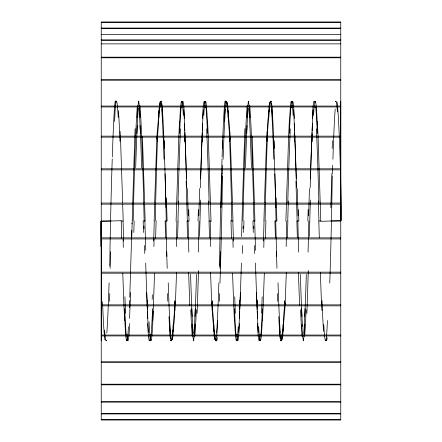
<?xml version="1.0" encoding="UTF-8"?>
<svg xmlns="http://www.w3.org/2000/svg" width="442" height="442" viewBox="0 0 442 442"><rect width="100%" height="100%" fill="white"/><g stroke="black" fill="none" stroke-linecap="round" stroke-linejoin="round"><path stroke-width="0.66" d="M101.235 340.765L101.235 221L111.213 221M330.787 221L340.765 221L340.765 101.235M133.832 232.453L134.164 221M154.136 221L154.628 204.165M154.667 202.884L156.855 136.926M155.617 238.238L156.131 220.707M176.082 221.293L178.811 136.954M177.585 237.829L178.076 221M198.049 221L198.386 209.547M243.614 232.453L243.951 221M263.924 221L264.415 204.165M264.454 202.884L266.642 136.926M265.404 238.238L265.918 220.707M285.869 221.293L288.598 136.954M287.372 237.829L287.864 221M307.836 221L308.168 209.547M154.545 273.25L153.402 305.046M176.518 272.648L175.358 305.074M264.333 273.25L263.189 305.046M286.305 272.648L285.145 305.074M153.38 305.687L152.7 320.422M178.839 136.313L179.513 121.583M263.167 305.687L262.487 320.422M288.62 136.313L289.3 121.583M101.235 221.293L121.191 220.707L121.705 238.238M340.765 220.707L320.809 221.293L318.085 136.954M101.235 22.194L340.765 22.194M101.235 28.05L340.765 28.05M101.235 28.332L340.765 28.332M101.235 34.515L340.765 34.515M101.235 39.857L340.765 39.857M101.235 40.321L340.765 40.321M101.235 43.874L340.765 43.874M101.235 57.173L340.765 57.173M101.235 57.797L340.765 57.797M101.235 79.466L340.765 79.466M101.235 80.24L340.765 80.24M101.235 106.063L340.765 106.063M101.235 106.953L340.765 106.953M101.235 136.147L340.765 136.147M101.235 137.136L340.765 137.136M101.235 168.811L340.765 168.811M101.235 169.861L340.765 169.861M101.235 203.06L340.765 203.06M101.235 204.143L340.765 204.143M121.196 221L123.185 221L122.694 204.171M211.016 221L209.027 221L209.519 237.835M230.984 221L232.973 221L232.481 204.171M320.804 221L318.815 221L319.306 237.835M101.235 237.857L340.765 237.857M101.235 238.94L340.765 238.94M101.235 272.139L340.765 272.139M101.235 273.189L340.765 273.189M101.235 304.864L340.765 304.864M101.235 305.853L340.765 305.853M101.235 335.047L340.765 335.047M101.235 335.937L340.765 335.937M101.235 361.76L340.765 361.76M101.235 362.534L340.765 362.534M101.235 384.203L340.765 384.203M101.235 384.827L340.765 384.827M101.235 401.679L340.765 401.679M101.235 402.143L340.765 402.143M101.235 413.668L340.765 413.668M101.235 413.95L340.765 413.95M101.235 419.806L340.765 419.806M317.378 121.578L318.058 136.313M234.409 320.417L233.73 305.687M207.591 121.578L208.27 136.313M124.622 320.417L123.942 305.687M321.533 305.074L320.373 272.653M230.254 136.926L232.442 202.889M233.702 305.046L232.564 273.255M208.298 136.954L211.022 221.293M211.746 305.074L210.585 272.653M120.467 136.926L122.655 202.889M123.915 305.046L122.777 273.25M299.593 305.483L298.416 272.609M252.194 136.517L254.404 202.955M189.806 305.483L188.629 272.609M142.407 136.517L144.617 202.955M298.51 209.547L298.847 221L296.858 221L297.35 237.813M276.211 197.917L276.361 203.071M276.394 204.221L276.885 221L274.902 221L275.394 237.779M254.437 204.193L254.929 221L252.94 221L253.277 232.453M230.978 220.707L231.492 238.244M188.723 209.547L189.06 221L187.071 221L187.563 237.813M166.424 197.917L166.573 203.071M166.606 204.221L167.098 221L165.115 221L165.606 237.779M144.65 204.193L145.142 221L143.153 221L143.49 232.453M104.931 339.887A119.87 2.867 89 0 1 102.527 301.748M100.925 246.592A119.87 2.867 89 0 1 100.439 221.425M337.069 102.113A119.87 2.867 89 0 1 341.561 220.575M315.698 106.411A119.87 3.011 89.1 0 1 317.279 133.434M315.312 101.312A119.87 3.481 89.9 0 1 315.665 102.345M312.279 118.489A119.87 3.492 -89.9 0 1 314.245 101.317M314.306 101.411A119.87 3.492 -89.9 0 1 314.472 101.881M315.096 106.157A119.87 3.492 -89.9 0 1 315.24 107.765M312.229 141.794A119.87 2.431 -88.8 0 1 312.533 134.285M310.173 187.85A119.87 2.066 -88.6 0 1 312.472 123.561M310.361 200.027A119.87 0.613 -88.4 0 1 309.317 236.558M308.289 270.548A119.87 0.613 -88.4 0 1 306.897 313.306M306.312 274.327A119.87 2.613 -88.9 0 1 303.715 333.594M303.671 340.776A119.87 3.387 89.6 0 1 301.842 324.389M301.947 316.549A119.87 2.685 88.9 0 1 301.582 308.544M302.063 336.207A119.87 2.354 88.8 0 1 300.554 309.765M298.621 252.128A119.87 2.354 88.8 0 1 297.869 221.028M318.351 200.922A119.87 0.309 88.3 0 1 318.942 220.994M321.887 310.582A119.87 2.508 88.8 0 1 321.566 302.836M323.561 331.373A119.87 2.823 89 0 1 322.014 300.577M327.395 320.516A119.87 3.442 89.7 0 1 325.4 340.6M325.34 340.473A119.87 3.442 89.7 0 1 323.771 324.516M332.395 165.186A119.87 2.326 -88.8 0 1 332.285 173.745M332.257 175.922A119.87 2.326 -88.8 0 1 329.754 283.018M327.113 337.594A119.87 2.326 -88.8 0 1 326.229 339.848M330.837 207.757A119.87 0.873 -88.4 0 1 331.865 173.695M332.191 148.457A119.87 2.243 -88.7 0 1 332.489 140.672M332.909 159.197A119.87 2.586 -88.9 0 1 335.191 108.992M335.285 101.306A119.87 3.497 90 0 1 335.616 101.456M335.616 101.748A119.87 3.459 89.7 0 1 337.412 111.914M295.93 181.065A119.87 0.613 88.4 0 1 297.112 220.994M302.494 326.666A119.87 2.613 88.9 0 1 300.367 274.327M304.836 324.395A119.87 3.387 -89.6 0 1 303.218 340.544M305.096 308.544A119.87 2.685 -88.9 0 1 304.737 316.544M308.814 221.028A119.87 2.354 -88.8 0 1 308.063 252.128M306.124 309.776A119.87 2.354 -88.8 0 1 304.621 336.218M308.643 215.84A119.87 0.536 -88.3 0 1 309.45 188.519M310.383 178.944A119.87 2 -88.6 0 1 312.024 132.462M312.085 130.948A119.87 2 -88.6 0 1 313.168 109.798M313.571 115.351A119.87 3.492 89.9 0 1 314.312 105.13M314.373 104.594A119.87 3.492 89.9 0 1 317.334 125.318M316.422 128.793A119.87 1.779 88.6 0 1 318.903 202.767M297.234 188.535A119.87 0.536 88.3 0 1 298.041 215.845M293.51 109.787A119.87 2 88.6 0 1 294.593 130.931M294.659 132.445A119.87 2 88.6 0 1 296.3 178.927M289.35 125.324A119.87 3.492 -89.9 0 1 292.306 104.594M292.372 105.13A119.87 3.492 -89.9 0 1 293.112 115.351M287.775 202.767A119.87 1.779 -88.6 0 1 290.261 128.804M287.742 220.994A119.87 0.309 -88.3 0 1 288.328 200.883M285.118 302.842A119.87 2.508 -88.8 0 1 284.792 310.588M284.67 300.577A119.87 2.823 -89 0 1 283.123 331.373M282.913 324.527A119.87 3.442 -89.7 0 1 281.344 340.473M281.283 340.6A119.87 3.442 -89.7 0 1 279.283 320.505M280.211 338.655A119.87 2.326 88.8 0 1 278.769 316.654M276.637 256.476A119.87 2.326 88.8 0 1 275.758 221.033M271.576 103.345A119.87 2.326 88.8 0 1 276.029 220.967M276.968 268.305A119.87 0.873 88.4 0 1 276.46 251.725M277.593 301.328A119.87 2.243 88.7 0 1 277.3 293.543M280.3 333.008A119.87 2.586 88.9 0 1 278.012 282.803M280.725 340.544A119.87 3.497 -90 0 1 280.388 340.694M282.521 330.08A119.87 3.459 -89.7 0 1 280.725 340.252M286.659 221.425A119.87 2.867 -89 0 1 286.178 246.503M284.582 301.516A119.87 2.867 -89 0 1 282.178 339.843M289.405 133.434A119.87 3.011 -89.2 0 1 290.985 106.411M291.018 102.345A119.87 3.481 -89.9 0 1 291.366 101.312M291.444 107.776A119.87 3.492 89.9 0 1 292.377 101.417M292.433 101.317A119.87 3.492 89.9 0 1 294.4 118.478M294.151 134.285A119.87 2.437 88.8 0 1 294.455 141.794M294.206 123.556A119.87 2.066 88.6 0 1 296.505 187.839M274.819 173.7A119.87 0.873 88.4 0 1 275.847 207.751M274.195 140.678A119.87 2.243 88.7 0 1 274.488 148.457M271.487 108.981A119.87 2.586 88.9 0 1 273.775 159.181M271.062 101.456A119.87 3.497 -90 0 1 271.399 101.306M269.266 111.92A119.87 3.459 -89.7 0 1 271.062 101.748M265.128 220.575A119.87 2.867 -89 0 1 269.609 102.163M262.382 308.566A119.87 3.011 -89.1 0 1 260.802 335.589M260.769 339.655A119.87 3.481 -89.9 0 1 260.421 340.688M259.355 340.683A119.87 3.492 89.9 0 1 257.388 323.511M260.344 334.235A119.87 3.492 89.9 0 1 259.41 340.589M257.636 307.715A119.87 2.437 88.8 0 1 257.332 300.206M257.581 318.439A119.87 2.066 88.6 0 1 256.509 292.493M255.537 250.393A119.87 0.613 88.4 0 1 254.675 221.006M249.724 105.782A119.87 2.354 88.8 0 1 253.918 220.972M254.553 253.481A119.87 0.536 88.3 0 1 254.316 245.476M253.818 228.575A119.87 0.536 88.3 0 1 253.747 226.16M258.277 332.202A119.87 2 88.6 0 1 257.194 311.052M257.128 309.538A119.87 2 88.6 0 1 255.487 263.056M262.438 316.682A119.87 3.492 -89.9 0 1 259.482 337.406M259.415 336.87A119.87 3.492 -89.9 0 1 258.675 326.649M264.012 239.232A119.87 1.779 -88.6 0 1 263.78 247.454M262.183 296.781A119.87 1.779 -88.6 0 1 261.526 313.207M264.045 221.006A119.87 0.309 -88.3 0 1 263.46 241.078M266.67 139.164A119.87 2.508 -88.8 0 1 266.996 131.418M267.117 141.423A119.87 2.823 -89 0 1 268.664 110.627M270.504 101.4A119.87 3.442 -89.7 0 1 272.504 121.484M268.874 117.484A119.87 3.442 -89.7 0 1 270.449 101.527M248.818 108.406A119.87 2.613 88.9 0 1 251.421 167.673M246.951 117.611A119.87 3.387 -89.6 0 1 248.78 101.224M246.691 133.456A119.87 2.685 -88.9 0 1 247.05 125.451M242.973 220.972A119.87 2.354 -88.8 0 1 247.166 105.793M243.144 226.155A119.87 0.536 -88.3 0 1 243.078 228.569M242.581 245.465A119.87 0.536 -88.3 0 1 242.338 253.465M241.404 263.073A119.87 2 -88.6 0 1 239.763 309.555M239.702 311.069A119.87 2 -88.6 0 1 238.619 332.213M237.415 337.406A119.87 3.492 89.9 0 1 234.453 316.676M238.216 326.649A119.87 3.492 89.9 0 1 237.476 336.87M235.365 313.196A119.87 1.779 88.6 0 1 234.713 296.77M233.111 247.448A119.87 1.779 88.6 0 1 232.884 239.232M233.437 241.117A119.87 0.309 88.3 0 1 232.846 221.006M229.895 131.412A119.87 2.508 88.8 0 1 230.221 139.158M228.227 110.627A119.87 2.823 89 0 1 229.774 141.423M224.392 121.495A119.87 3.442 89.7 0 1 226.387 101.4M226.448 101.527A119.87 3.442 89.7 0 1 228.017 117.473M222.099 156.91A119.87 2.326 -88.8 0 1 225.558 102.152M219.53 266.095A119.87 2.326 -88.8 0 1 222.033 158.954M220.431 251.725A119.87 0.873 -88.4 0 1 219.923 268.3M219.591 293.543A119.87 2.243 -88.7 0 1 219.298 301.322M218.878 282.819A119.87 2.586 -88.9 0 1 216.591 333.019M216.503 340.694A119.87 3.497 90 0 1 216.171 340.544M216.171 340.252A119.87 3.459 89.7 0 1 214.376 330.08M214.713 339.837A119.87 2.867 89 0 1 212.315 301.51M210.718 246.503A119.87 2.867 89 0 1 210.232 221.425M236.089 335.589A119.87 3.011 89.2 0 1 234.509 308.566M236.476 340.688A119.87 3.481 89.9 0 1 236.122 339.655M239.509 323.522A119.87 3.492 -89.9 0 1 237.542 340.683M237.481 340.583A119.87 3.492 -89.9 0 1 236.547 334.224M239.558 300.206A119.87 2.437 -88.8 0 1 239.255 307.715M240.382 292.499A119.87 2.066 -88.6 0 1 239.315 318.444M241.575 236.514A119.87 0.613 -88.4 0 1 244.896 128.622M245.476 167.673A119.87 2.613 -88.9 0 1 248.072 108.406M248.117 101.224A119.87 3.387 89.6 0 1 249.945 117.605M208.563 200.922A119.87 0.309 88.3 0 1 209.154 220.994M212.105 310.582A119.87 2.508 88.8 0 1 211.779 302.836M213.773 331.373A119.87 2.823 89 0 1 212.226 300.577M217.608 320.516A119.87 3.442 89.7 0 1 215.613 340.6M215.552 340.473A119.87 3.442 89.7 0 1 213.983 324.516M222.608 165.186A119.87 2.326 -88.8 0 1 222.497 173.745M222.47 175.922A119.87 2.326 -88.8 0 1 219.967 283.018M217.326 337.594A119.87 2.326 -88.8 0 1 216.442 339.848M221.05 207.757A119.87 0.873 -88.4 0 1 222.077 173.695M222.409 148.457A119.87 2.243 -88.7 0 1 222.702 140.672M223.122 159.197A119.87 2.586 -88.9 0 1 225.409 108.992M225.497 101.306A119.87 3.497 90 0 1 225.829 101.456M225.829 101.748A119.87 3.459 89.7 0 1 227.624 111.92M227.287 102.157A119.87 2.867 89 0 1 231.768 220.575M205.911 106.411A119.87 3.011 89.1 0 1 207.491 133.434M205.524 101.312A119.87 3.481 89.9 0 1 205.878 102.345M202.491 118.489A119.87 3.492 -89.9 0 1 204.458 101.317M204.519 101.411A119.87 3.492 -89.9 0 1 205.453 107.765M202.442 141.794A119.87 2.431 -88.8 0 1 202.745 134.285M200.386 187.85A119.87 2.066 -88.6 0 1 202.685 123.561M200.574 200.033A119.87 0.613 -88.4 0 1 199.53 236.558M198.508 270.543A119.87 0.613 -88.4 0 1 197.11 313.301M196.524 274.322A119.87 2.613 -88.9 0 1 193.928 333.594M193.883 340.776A119.87 3.387 89.6 0 1 192.055 324.389M192.16 316.549A119.87 2.685 88.9 0 1 191.795 308.544M192.276 336.207A119.87 2.354 88.8 0 1 190.767 309.765M188.833 252.128A119.87 2.354 88.8 0 1 188.082 221.028M186.143 181.065A119.87 0.613 88.4 0 1 187.325 220.994M193.182 333.594A119.87 2.613 88.9 0 1 190.579 274.322M195.049 324.395A119.87 3.387 -89.6 0 1 193.22 340.776M195.309 308.538A119.87 2.685 -88.9 0 1 194.95 316.544M199.027 221.028A119.87 2.354 -88.8 0 1 198.276 252.128M196.336 309.776A119.87 2.354 -88.8 0 1 194.834 336.218M198.856 215.84A119.87 0.536 -88.3 0 1 199.662 188.519M200.596 178.944A119.87 2 -88.6 0 1 202.237 132.462M202.298 130.948A119.87 2 -88.6 0 1 203.381 109.798M203.784 115.351A119.87 3.492 89.9 0 1 204.524 105.13M204.585 104.594A119.87 3.492 89.9 0 1 207.547 125.318M206.635 128.793A119.87 1.779 88.6 0 1 209.116 202.767M187.447 188.535A119.87 0.536 88.3 0 1 188.253 215.845M183.723 109.787A119.87 2 88.6 0 1 184.806 130.931M184.872 132.445A119.87 2 88.6 0 1 186.513 178.927M179.562 125.324A119.87 3.492 -89.9 0 1 182.518 104.594M182.585 105.13A119.87 3.492 -89.9 0 1 183.325 115.351M177.988 202.767A119.87 1.779 -88.6 0 1 180.474 128.804M177.955 220.994A119.87 0.309 -88.3 0 1 178.54 200.883M175.33 302.842A119.87 2.508 -88.8 0 1 175.004 310.588M174.883 300.577A119.87 2.823 -89 0 1 173.336 331.373M173.126 324.527A119.87 3.442 -89.7 0 1 171.557 340.473M171.496 340.6A119.87 3.442 -89.7 0 1 169.496 320.505M170.424 338.655A119.87 2.326 88.8 0 1 168.982 316.66M166.849 256.476A119.87 2.326 88.8 0 1 165.971 221.033M161.789 103.345A119.87 2.326 88.8 0 1 166.242 220.967M167.187 268.305A119.87 0.873 88.4 0 1 166.673 251.725M167.805 301.328A119.87 2.243 88.7 0 1 167.512 293.543M170.513 333.008A119.87 2.586 88.9 0 1 168.225 282.803M170.938 340.544A119.87 3.497 -90 0 1 170.601 340.694M172.734 330.08A119.87 3.459 -89.7 0 1 170.938 340.252M176.877 221.425A119.87 2.867 -89 0 1 176.391 246.503M174.794 301.516A119.87 2.867 -89 0 1 172.391 339.843M179.618 133.434A119.87 3.011 -89.2 0 1 181.198 106.411M181.231 102.345A119.87 3.481 -89.9 0 1 181.579 101.312M181.656 107.776A119.87 3.492 89.9 0 1 182.59 101.417M182.645 101.317A119.87 3.492 89.9 0 1 184.612 118.478M184.364 134.285A119.87 2.437 88.8 0 1 184.668 141.794M184.419 123.556A119.87 2.066 88.6 0 1 186.717 187.839M165.032 173.7A119.87 0.873 88.4 0 1 166.059 207.751M164.407 140.678A119.87 2.243 88.7 0 1 164.7 148.457M161.7 108.981A119.87 2.586 88.9 0 1 163.988 159.181M161.275 101.456A119.87 3.497 -90 0 1 161.612 101.306M159.479 111.92A119.87 3.459 -89.7 0 1 161.275 101.748M155.341 220.575A119.87 2.867 -89 0 1 159.822 102.163M152.595 308.566A119.87 3.011 -89.1 0 1 151.015 335.589M150.982 339.655A119.87 3.481 -89.9 0 1 150.634 340.688M149.567 340.683A119.87 3.492 89.9 0 1 147.6 323.511M150.556 334.235A119.87 3.492 89.9 0 1 149.623 340.589M147.849 307.715A119.87 2.431 88.8 0 1 147.545 300.206M147.794 318.439A119.87 2.066 88.6 0 1 146.722 292.493M145.75 250.393A119.87 0.613 88.4 0 1 144.888 221.006M139.937 105.782A119.87 2.354 88.8 0 1 144.131 220.972M144.766 253.481A119.87 0.536 88.3 0 1 144.528 245.476M144.031 228.575A119.87 0.536 88.3 0 1 143.959 226.16M148.49 332.202A119.87 2 88.6 0 1 147.407 311.052M147.341 309.538A119.87 2 88.6 0 1 145.7 263.056M153.252 311.002A119.87 3.492 -89.9 0 1 149.727 333.732M149.678 333.047A119.87 3.492 -89.9 0 1 149.037 321.638M154.109 238.923A119.87 1.486 -88.5 0 1 153.888 246.586M152.335 294.786A119.87 1.486 -88.5 0 1 152.164 299.378M154.258 221.006A119.87 0.309 -88.3 0 1 153.672 241.078M156.882 139.164A119.87 2.508 -88.8 0 1 157.208 131.418M157.33 141.423A119.87 2.823 -89 0 1 158.877 110.627M160.717 101.4A119.87 3.442 -89.7 0 1 162.717 121.484M159.087 117.484A119.87 3.442 -89.7 0 1 160.661 101.527M139.031 108.406A119.87 2.613 88.9 0 1 141.633 167.678M137.164 117.611A119.87 3.387 -89.6 0 1 138.992 101.224M136.904 133.456A119.87 2.685 -88.9 0 1 137.263 125.451M133.186 220.972A119.87 2.354 -88.8 0 1 137.379 105.793M131.998 222.95A119.87 0.448 -88.3 0 1 131.97 223.912M131.788 230.221A119.87 0.448 -88.3 0 1 129.749 297.267M127.627 337.406A119.87 3.492 89.9 0 1 124.666 316.676M128.429 326.649A119.87 3.492 89.9 0 1 127.688 336.87M125.578 313.196A119.87 1.779 88.6 0 1 124.926 296.77M123.329 247.448A119.87 1.779 88.6 0 1 123.097 239.232M123.65 241.117A119.87 0.309 88.3 0 1 123.058 221.006M120.114 131.412A119.87 2.508 88.8 0 1 120.434 139.158M118.439 110.627A119.87 2.823 89 0 1 119.986 141.423M114.605 121.495A119.87 3.442 89.7 0 1 116.6 101.4M116.66 101.527A119.87 3.442 89.7 0 1 118.229 117.473M112.312 156.904A119.87 2.326 -88.8 0 1 115.771 102.152M109.743 266.095A119.87 2.326 -88.8 0 1 112.246 158.954M110.644 251.725A119.87 0.873 -88.4 0 1 110.135 268.305M109.809 293.538A119.87 2.243 -88.7 0 1 109.511 301.322M109.091 282.819A119.87 2.586 -88.9 0 1 106.804 333.019M106.715 340.694A119.87 3.497 90 0 1 106.384 340.544M106.384 340.246A119.87 3.459 89.7 0 1 104.588 330.086M126.301 335.589A119.87 3.011 89.1 0 1 124.721 308.56M126.688 340.688A119.87 3.481 89.9 0 1 126.335 339.655M129.721 323.516A119.87 3.492 -89.9 0 1 127.755 340.683M127.694 340.589A119.87 3.492 -89.9 0 1 126.76 334.229M129.771 300.206A119.87 2.437 -88.8 0 1 129.467 307.715M130.594 292.499A119.87 2.066 -88.6 0 1 129.528 318.444M131.788 236.52A119.87 0.613 -88.4 0 1 135.108 128.622M135.688 167.673A119.87 2.613 -88.9 0 1 138.285 108.406M138.329 101.224A119.87 3.387 89.6 0 1 140.158 117.605M140.053 125.456A119.87 2.685 88.9 0 1 140.418 133.456M340.765 22.1L101.235 22.1L101.235 419.9L340.765 419.9L340.765 22.1"/></g></svg>
